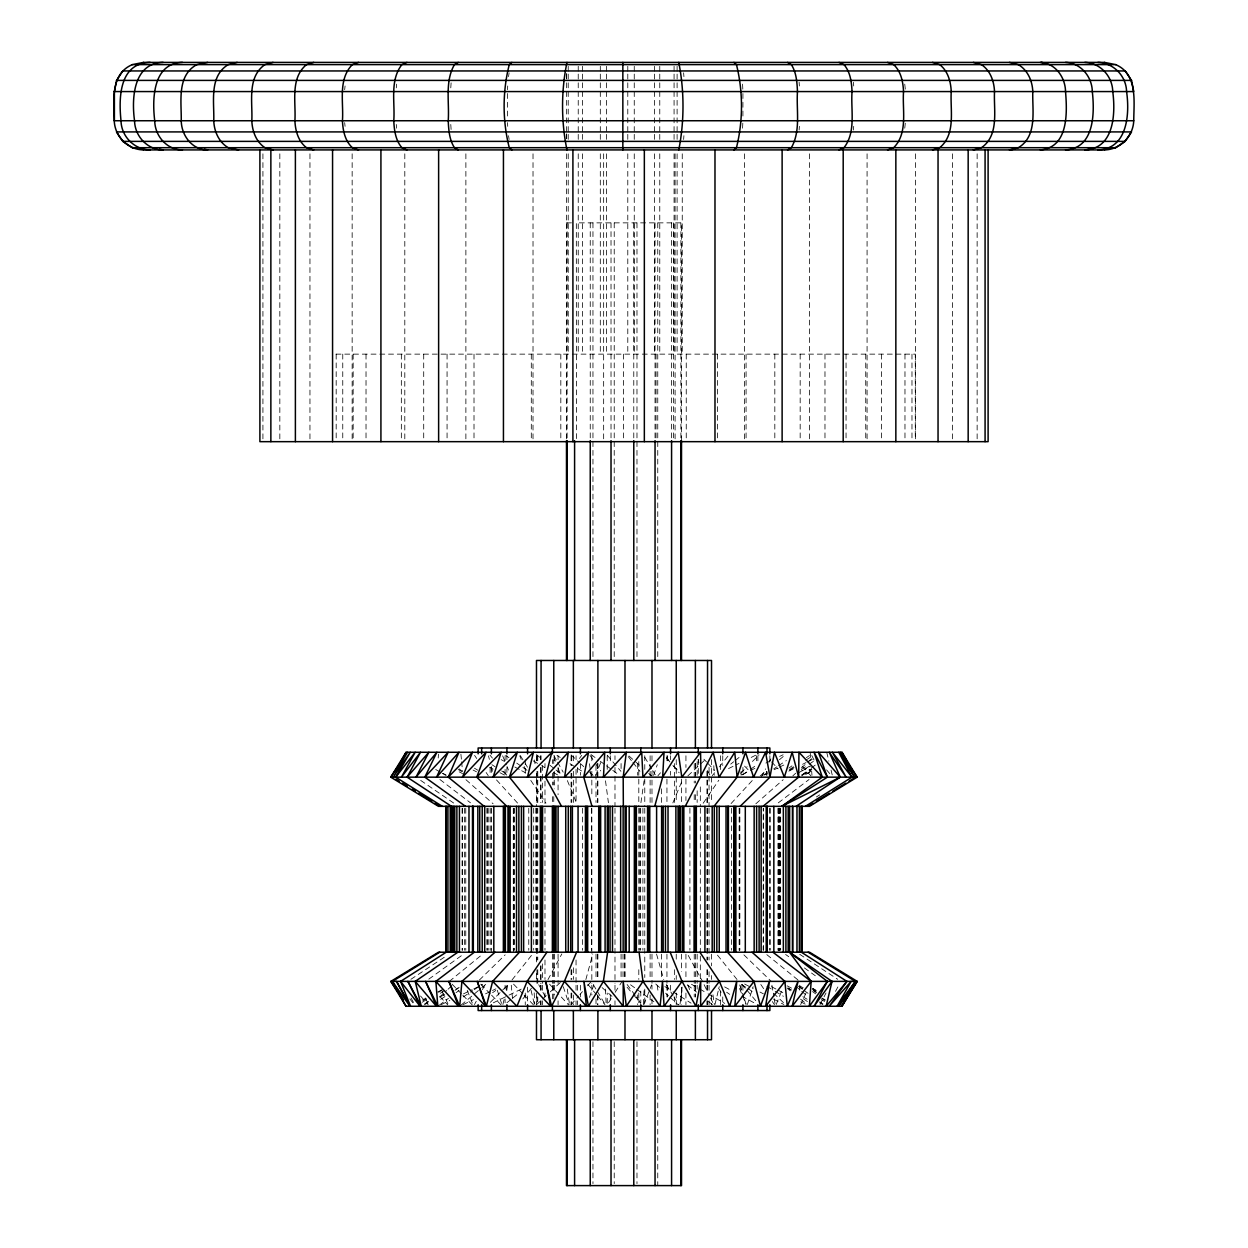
<?xml version="1.0" encoding="UTF-8"?>
<svg xmlns="http://www.w3.org/2000/svg" width="1248" height="1248" viewBox="0 0 1248 1248"><rect width="100%" height="100%" fill="white"/><g stroke="black" fill="none" stroke-linecap="round" stroke-linejoin="round"><path stroke-width="0.75" stroke-dasharray="5 3.75" d="M507.53 89.716L507.702 85.987M742.576 128.185L742.841 122.616M643.36 1004.359L644.233 987.121M450.778 87.859L451.277 80.402M799.126 130.057L799.375 126.329M438.22 758.02L438.485 754.182M566.342 78.515L566.764 72.836M683.623 139.48L683.92 135.704M396.287 87.859L396.614 84.131M853.382 130.057L853.726 126.329M344.666 89.716L345.072 85.987M904.753 128.185L905.362 122.616M682.188 987.121L679.957 1004.359L682.531 987.121M640.926 802.698L644.077 780.811M508.529 76.627L509.106 72.836M714.979 1004.5L719.254 986.716M502.897 1004.5L504.176 999.164M506.329 990.272L507.624 984.937M585.858 979.555L592.769 954.034M747.38 1004.5L753.168 986.716M653.578 775.382L657.29 764.712M589.477 997.386L593.798 984.937M595.733 775.382L601.271 761.171M643.952 1004.5L649.49 990.272M650.192 988.494L651.565 984.937M776.225 1004.5L782.652 988.494M672.859 802.901L682.172 780.593M800.639 1004.609L806.036 993.002M820.014 1004.609L826.02 993.002M474.474 1004.609L476.237 1001.286M482.414 989.68L485.066 984.703M761.171 777.161L765.586 768.862M769.111 762.232L770.874 758.909M835.52 991.333L839.093 984.703M547.95 979.664L561.834 953.924M611.208 998.494L607.246 1004.718L607.214 993.049M615.17 992.269L622.112 981.38M703.17 803.26L718.801 780.234M579.431 758.503L581.662 755.383M512.039 979.93L531.695 955.126M522.803 998.946L532.21 987.23M712.265 775.694L714.62 772.777M719.316 766.912L728.723 755.196M657.946 775.694L660.488 772.777M571.038 1004.812L578.635 996.029M579.914 994.562L582.442 991.63M587.512 985.78L591.318 981.38M731.078 803.556L752.809 779.938M490.292 1002.347L508.732 984.001M740.579 773.23L747.162 766.678M752.435 761.452L759.018 754.9M479.372 980.054L505.144 954.86M687.882 775.85L699.114 765.367M700.518 764.057L706.15 758.831M536.234 1004.968L548.886 993.174M550.29 991.864L561.522 981.38M439.499 997.105L446.628 990.553M448.048 989.243L453.742 984.001M792.839 775.85L795.678 773.23M801.372 767.988L812.776 757.52M755.836 803.806L783.198 779.704M461.198 1005.03L480.402 988.853M481.884 987.605L486.314 983.876M760.204 775.913L766.116 770.936M779.407 759.736L785.32 754.759M449.342 981.38L482.056 954.642M730.688 764.119L733.668 761.764M735.15 760.578L741.078 755.836M506.922 1002.721L511.368 999.164M512.85 997.979L517.312 994.422M778.3 802.838L809.063 779.501M423.181 1000.615L426.208 998.353M802.121 774.899L809.687 769.252M811.2 768.113L815.74 764.712M439.343 1005.139L448.453 998.353M456.05 992.69L459.092 990.428M788.908 768.113L791.95 765.851M428.813 979.134L463.102 954.455M742.7 774.899L749.034 770.375M750.625 769.252L756.959 764.712M492.617 992.69L495.799 990.428M789.422 769.595L794.056 766.35M806.38 757.692L809.468 755.524M424.46 1004.11L429.234 1000.865M440.372 993.283L445.146 990.038M801.263 769.595L807.628 765.258M809.219 764.182L813.992 760.937M410.904 979.306L447.205 955.328M764.306 775.086L767.458 773.011M773.76 768.862L776.911 766.787M778.487 765.757L786.349 760.578M463.211 996.934L472.664 990.709M474.24 989.68L482.118 984.5M811.184 770.936L804.71 775.086L812.822 770.188M801.7 775.086L811.434 768.862M816.41 796.957L819.686 794.882M789.781 770.188L794.57 767.208M805.724 760.235L812.089 756.257M440.684 999.305L445.474 996.31M455.021 990.335L458.219 988.354M797.971 773.183L809.437 766.21M422.167 1002.284L427.097 999.305M438.563 992.332L445.115 988.354M802.402 775.18L810.638 770.188M801.793 775.242L811.84 769.501M801.949 770.936L810.404 766.49M422.401 1000.054L425.771 998.275M437.596 992.051L444.366 988.494M788.814 771.155L793.978 768.581M802.589 764.291L806.036 762.575M807.768 761.717L812.932 759.143M424.726 1004.546L428.173 1002.83M440.232 996.824L445.411 994.25M455.738 989.102L459.186 987.386M728.536 768.581L738.988 763.433M751.187 757.427L756.428 754.853M493.319 1002.83L507.265 995.966M509.012 995.108L521.212 989.102M762.169 775.507L767.302 773.011M774.166 769.704L777.598 768.035M779.314 767.208L786.178 763.885M441.246 1004.609L449.826 1000.459M463.538 993.829L472.118 989.68M473.834 988.853L482.414 984.703M741.796 774.68L748.675 771.358M750.407 770.531L755.57 768.035M765.898 763.058L771.061 760.578M779.672 756.428L783.12 754.759M463.164 1004.609L473.491 999.632M485.55 993.829L490.714 991.333M492.43 990.506L495.877 988.853M566.483 222.862L574.595 222.862M336.024 354.136L915.283 354.136L915.283 439.717M473.054 770.047L476.502 771.826M771.498 986.716L776.662 989.383M778.378 990.272L783.541 992.94M800.764 1001.832L805.927 1004.5M489.715 767.38L493.132 769.158M499.949 772.715L505.066 775.382M744.635 984.048L753.168 988.494M759.985 992.051L763.402 993.829M773.62 999.164L783.853 1004.5M459.186 771.826L462.571 773.604M787.129 985.826L792.215 988.494M819.359 1002.721L822.76 1004.5M501.197 759.642L504.613 761.498M514.847 767.021L519.979 769.782M521.68 770.718L525.096 772.559M724.62 986.918L731.437 990.6M741.686 996.138L755.336 1003.501M799.874 985.998L803.26 987.839M821.87 997.979L825.256 999.82M533.239 760.89L539.9 764.712M541.554 765.679L544.892 767.598M553.207 772.372L558.199 775.242M691.47 984.251L698.116 988.088M699.785 989.04L706.446 992.862M708.1 993.829L724.745 1003.392M435.724 769.501L440.669 772.372M442.307 773.339L445.598 775.242M812.276 989.04L815.584 990.959M798.33 986.17L803.26 989.04M821.324 999.57L824.616 1001.489M458.203 769.501L461.464 771.42M788.159 988.088L791.419 989.992M802.838 996.7L807.737 999.57M812.994 989.992L816.239 991.91M443.087 773.339L446.316 775.242M474.458 768.206L477.75 770.188M766.958 986.357L773.542 990.335M775.18 991.333L783.416 996.31M812.807 988.354L816.036 990.335M556.951 755.383L560.227 757.458M570.04 763.682L581.506 770.936M664.856 986.56L671.408 990.709M673.046 991.754L691.049 1003.158M812.854 988.634L816.098 990.709M491.93 764.712L495.175 766.787M501.649 770.936L506.516 774.056M741.484 984.5L746.351 987.605M747.973 988.634L752.825 991.754M813.353 990.709L816.52 992.784M799.703 954.299L837.704 979.306M420.685 780.406L453.757 803.104M505.861 755.524L508.966 757.692M516.719 763.09L521.383 766.35M522.928 767.426L527.592 770.671M726.617 992.207L729.721 994.36M787.894 987.87L790.967 990.038M803.306 998.696L807.924 1001.941M785.6 954.455L788.72 956.701M804.383 967.918L815.334 975.764M799.313 987.043L802.464 989.305M804.04 990.428L808.782 993.829M819.842 1001.738L822.994 1004M812.51 991.567L815.63 993.829M821.886 998.353L825.022 1000.615M590.99 754.541L598.775 760.188M600.335 761.327L604.999 764.712M606.559 765.851L611.224 769.252M612.768 770.375L618.992 774.899M630.552 984.781L635.232 988.166M636.776 989.305L653.89 1001.738M439.904 779.501L470.496 802.838M536.453 754.65L540.977 758.207M550.009 765.305L554.533 768.862M556.046 770.047L562.068 774.79M687.445 984.937L696.478 992.051M708.536 1001.536L713.06 1005.092M787.426 988.494L790.343 990.865M800.592 999.164L806.442 1003.907M459.124 768.862L462.041 771.233M766.818 954.642L798.236 980.164M795.928 986.357L800.28 990.085M801.731 991.333L807.534 996.31M628.992 756.007L640.271 765.96M648.726 773.432L651.55 775.913M602.098 987.605L611.957 996.31M465.956 779.704L493.116 803.806M571.1 754.9L579.556 762.762M580.96 764.057L583.783 766.678M589.415 771.919L593.642 775.85M655.777 984.001L660.005 987.932M665.636 993.174L668.444 995.795M669.848 997.105L678.304 1004.968M773.526 993.174L784.524 1003.657M743.902 954.86L771.264 981.38M480.73 984.142L490.246 993.829M491.603 995.202L501.103 1004.89M744.572 766.1L748.613 770.25M452.041 984.142L461.464 993.829M462.821 995.202L472.243 1004.89M513.552 984.142L522.865 993.829M524.191 995.202L533.504 1004.89M771.607 761.951L778.19 768.862M703.919 759.19L706.524 761.951M707.834 763.339L714.355 770.25M439.967 996.59L447.751 1004.89M549.541 984.142L568.495 1004.89M496.517 779.938L518.029 803.556M802.074 766.1L810.872 775.788M666.51 757.801L668.944 760.578M673.826 766.1L678.709 771.638M420.56 996.029L428.251 1004.812M666.635 758.129L671.642 763.994M672.906 765.445L679.162 772.777M826.535 769.844L831.527 775.694M607.23 755.196L620.911 771.311M627.089 987.23L632.065 993.096M633.313 994.562L640.77 1003.345M741.983 984.313L745.68 988.697M746.912 990.163L756.772 1001.879M489.996 755.196L492.461 758.129M503.552 771.311L507.25 775.694M587.824 984.313L596.419 994.562M597.652 996.029L605.03 1004.812M717.475 955.126L737.365 979.93M628.259 756.662L631.769 761.062M632.939 762.528L639.943 771.311M409.859 998.946L414.461 1004.812M627.12 984.5L635.201 995.389M636.34 996.934L640.957 1003.158M590.023 755.383L594.313 761.608M595.374 763.168L600.74 770.936M760.828 984.5L763.979 989.165M772.372 1001.598L774.462 1004.718M474.583 755.383L476.689 758.503M486.127 772.496L488.218 775.601M530.774 780.406L545.938 803.104M666.182 984.5L672.953 995.389M673.92 996.934L678.74 1004.718M718.474 988.026L722.561 994.656M520.322 755.586L524.41 762.232M525.439 763.885L527.483 767.208M644.732 757.255L651.706 768.862M652.688 770.531L655.684 775.507M593.315 984.703L596.294 989.68M597.293 991.333L605.264 1004.609M553.894 755.586L556.686 760.578M557.622 762.232L563.191 772.184M411.044 997.979L414.695 1004.609M707.444 770.531L710.19 775.507M688.256 955.453L702.515 981.38M538.73 984.703L545.126 996.31M425.256 997.979L428.688 1004.609M811.808 755.586L814.273 760.578M704.122 984.703L707.335 991.333M710.549 997.979L713.762 1004.609M442.135 991.333L448.282 1004.609M519.745 755.836L521.227 759.392M524.176 766.49L525.658 770.047M739.534 988.494L741.718 993.829M742.435 995.608L746.07 1004.5M502.648 755.836L506.282 764.712M507.016 766.49L508.466 770.047M567.372 780.593L576.451 802.901M467.22 990.272L472.883 1004.5M687.835 984.937L689.863 990.272M554.065 757.614L555.422 761.171M558.137 768.269L560.851 775.382M739.721 984.937L743.855 997.386M744.448 999.164L746.21 1004.5M563.285 986.716L569.182 1004.5M497.312 990.272L501.899 1004.5M656.542 954.034L663.733 979.555M488.452 755.836L489.372 759.392M491.228 766.49L492.601 771.826M826.722 752.279L828.875 761.171M831.043 770.047L832.338 775.382M531.055 990.272L534.409 1004.5M698.069 759.392L698.911 762.949M771.904 985.218L773.869 996.7M774.197 998.618L775.18 1004.359M508.529 135.704L509.106 139.48M567.294 989.04L569.494 1004.359M712.967 994.781L714.293 1004.359M657.212 985.218L658.273 992.862M589.477 763.76L590.257 769.501M590.522 771.42L591.318 777.161M534.503 759.938L535.033 763.76M536.905 777.161L536.375 773.339L536.484 806.333M605.498 780.811L608.416 802.698M904.753 84.131L905.362 89.716M344.666 122.616L345.072 126.329M511.259 985.218L512.522 998.618M460.918 754.182L461.464 759.938M461.635 761.842L462.556 771.42M853.382 82.274L853.726 85.987M396.287 124.472L396.614 128.185M683.623 72.836L683.92 76.627M810.17 752.279L810.779 759.938M811.684 771.42L811.98 775.242M566.342 133.801L566.764 139.48M799.126 82.274L799.375 85.987M450.778 124.472L451.152 130.057M713.809 765.679L714.277 775.242M605.452 989.04L606.169 1004.359M534.191 992.862L534.737 1004.359M742.576 84.131L742.841 89.716M507.53 122.616L507.702 126.329M624.655 954.158L624.811 979.43M799.765 985.218L799.796 992.862M977.137 153.816L977.137 439.717M952.614 153.816L952.614 439.717M915.439 153.816L915.439 439.717M911.976 354.136L911.976 439.717M904.972 354.136L904.972 439.717M881.54 354.136L881.54 439.717M867.079 153.816L867.079 439.717M865.738 354.136L865.738 439.717M846.05 354.136L846.05 439.717M824.975 354.136L824.975 439.717M809.375 153.816L809.375 439.717M800.171 354.136L800.171 439.717M780.64 808.283L780.64 950.258M779.906 808.283L779.906 950.258M779.594 808.283L779.594 950.258M779.236 808.283L779.236 950.258M779.017 808.283L779.017 950.258M778.846 808.283L778.846 950.258M778.346 808.283L778.424 950.258M778.3 808.283L778.3 950.258M778.019 808.283L778.019 950.258M774.821 354.136L774.821 439.717M770.156 808.283L770.156 950.258M769.86 755.773L769.86 763.542M769.766 808.283L769.766 950.258M766.99 771.326L766.99 775.226M766.35 771.326L766.35 775.226M763.402 950.258L763.292 808.283L763.168 950.258M757.879 755.773L757.879 763.542M756.616 755.773L756.616 763.542M746.07 354.136L746.07 439.717M744.557 153.816L744.557 439.717M742.919 93.522L742.919 118.81M742.919 767.442L742.919 775.226M742.919 985.265L742.919 991.099M741.094 771.326L741.094 775.226M741.094 985.265L741.094 993.049M739.861 808.283L739.861 950.258M739.409 808.283L739.409 950.258M739.144 808.283L739.144 950.258M731.468 808.283L731.468 950.258M722.748 755.773L722.748 765.492M722.748 996.934L722.748 1002.784M720.439 755.773L720.439 771.326M720.439 991.099L720.439 1004.718M717.6 354.136L717.6 439.717M711.516 759.658L711.469 802.448M711.516 954.158L711.469 965.827M711.469 975.546L711.516 979.43M711.516 994.999L711.469 1004.718M709.051 767.442L709.051 806.333M709.051 808.283L709.051 959.993M709.051 971.662L709.051 983.33M709.051 985.265L709.051 991.099M709.051 1000.834L709.051 1004.718M707.694 808.283L707.694 950.258M707.398 771.326L707.538 806.333M707.398 808.283L707.538 959.993M707.398 969.712L707.538 983.33M707.398 985.265L707.538 993.049M707.398 1000.834L707.538 1004.718M706.93 771.326L706.93 806.333M706.93 808.283L706.93 959.993M706.93 969.712L706.93 983.33M706.93 985.265L706.93 993.049M706.93 1000.834L706.93 1004.718M700.315 786.895L700.315 806.333M700.315 808.283L700.315 954.158M700.315 956.093L700.315 979.43M698.272 759.658L698.272 775.226M697.148 761.608L697.148 775.226M697.148 790.78L697.148 802.448M697.148 954.158L697.148 983.33M697.148 985.265L697.148 989.165M695.588 763.542L695.588 775.226M695.588 985.265L695.588 996.934M695.386 763.542L695.386 782.995M695.386 794.664L695.386 802.448M695.386 954.158L695.386 983.33M695.386 985.265L695.386 996.934M694.231 763.542L694.231 782.995M694.231 794.664L694.231 802.448M694.231 954.158L694.231 983.33M694.231 985.265L694.231 996.934M689.91 808.283L689.91 950.258M686.244 354.136L686.244 439.717M685.932 755.773L685.932 767.442M685.932 779.111L685.932 800.498M685.932 954.158L685.932 979.43M685.932 993.049L685.932 1004.718M682.25 153.816L682.25 354.136M681.517 440.684L681.517 222.862L576.326 222.862L576.42 440.684M681.47 779.111L681.47 802.448M681.47 954.158L681.47 971.662M681.47 987.215L681.47 1004.718M680.893 222.862L680.893 440.684M677.102 66.284L677.102 72.119M677.102 74.069L677.102 132.413M677.102 134.363L677.102 142.147M677.102 153.816L677.102 354.136M676.244 759.658L676.244 802.448M676.244 954.158L676.244 959.993M676.244 975.546L676.244 979.43M676.244 993.049L676.244 1004.718M675.09 153.816L675.09 439.717M674.638 763.542L674.638 802.448M674.638 969.712L674.638 979.43M674.638 996.934L674.638 1004.718M674.076 66.284L674.076 72.119M674.076 74.069L674.076 132.413M674.076 134.363L674.076 142.147M674.076 153.816L674.076 354.136M673.405 222.862L673.405 440.684M671.58 222.862L671.58 440.684M670.55 755.773L670.55 759.658M670.55 771.326L670.55 775.226M670.55 985.265L670.55 993.049M667.602 755.773L667.602 763.542M667.602 985.265L667.602 996.934M666.947 755.773L666.947 763.542M666.947 779.111L666.947 802.448M666.947 954.158L666.947 983.33M666.947 985.265L666.947 996.934M661.534 788.83L661.534 802.448M661.534 954.158L661.534 979.43M659.771 66.284L659.771 72.119M659.771 74.069L659.771 132.413M659.771 134.363L659.771 142.147M659.771 153.816L659.771 354.136M657.758 222.862L657.758 658.523M657.758 1041.674L657.758 1185.6M656.011 354.136L656.011 439.717M655.044 222.862L655.044 440.684M654.42 66.284L654.42 72.119M654.42 74.069L654.42 132.413M654.42 134.363L654.42 142.147M654.42 153.816L654.42 354.136M651.986 755.773L651.986 763.542M651.986 771.326L651.986 802.448M651.986 954.158L651.986 983.33M651.986 985.265L651.986 989.165M651.986 998.884L651.986 1004.718M650.114 755.773L650.114 769.376M650.114 771.326L650.114 802.448M650.114 954.158L650.114 979.43M650.114 994.999L650.114 1004.718M644.779 755.773L644.779 769.376M644.779 779.111L644.779 806.333M644.779 808.283L644.779 977.496M644.779 989.165L644.779 1004.718M642.907 808.283L642.907 950.258M640.661 808.283L640.661 950.258M640.786 991.099L640.786 1002.784M639.803 808.283L639.803 950.258M638.804 761.608L638.804 806.333M638.804 808.283L638.804 950.258M638.804 969.712L638.804 979.43M638.804 993.049L638.804 1002.784M637.697 763.542L637.697 775.226M637.697 994.999L637.697 1004.718M636.979 222.862L636.979 658.523M636.979 1041.674L636.979 1183.65M634.249 66.284L634.249 72.119M634.249 74.069L634.249 132.413M634.249 134.363L634.249 142.147M634.249 153.816L634.249 354.136M633.781 222.862L633.781 440.684M627.791 66.284L627.791 72.119M627.791 74.069L627.791 132.413M627.791 134.363L627.791 142.147M627.791 153.816L627.791 354.136M624.983 954.158L624.983 979.43M623.532 354.136L623.532 439.717M623.017 954.158L623.017 979.43M621.083 763.542L621.083 771.326M621.083 954.158L621.083 979.43M614.983 755.773L614.983 759.658M614.983 767.442L614.983 806.333M614.983 808.283L614.983 983.33M614.983 985.265L614.983 993.049M614.983 1000.834L614.983 1004.718M614.219 222.862L614.219 658.523M614.219 1041.674L614.219 1183.65M611.021 222.862L611.021 440.684M610.303 755.773L610.303 763.542M610.303 994.999L610.303 1002.784M607.214 755.773L607.214 769.376M606.388 66.284L606.388 72.119M606.388 74.069L606.388 132.413M606.388 134.363L606.388 142.147M606.388 153.816L606.388 354.136M603.658 153.816L603.658 439.717M600.304 66.284L600.304 72.119M600.304 74.069L600.304 132.413M600.304 134.363L600.304 142.147M600.304 153.816L600.304 354.136M597.886 763.542L597.886 802.448M597.886 954.158L597.886 979.43M597.886 994.999L597.886 1004.718M597.589 763.542L597.589 802.448M597.589 954.158L597.589 979.43M597.589 994.999L597.589 1004.718M596.014 765.492L596.014 802.448M596.014 954.158L596.014 979.43M596.014 998.884L596.014 1004.718M592.956 222.862L592.956 658.523M592.956 1041.674L592.956 1183.65M591.833 755.773L591.833 763.542M591.833 771.326L591.833 796.614M591.833 808.283L591.833 983.33M591.833 985.265L591.833 994.999M591.396 808.283L591.396 950.258M590.242 222.862L590.242 440.684M582.551 66.284L582.551 72.119M582.551 74.069L582.551 132.413M582.551 134.363L582.551 142.147M582.551 153.816L582.551 354.136M582.535 808.283L582.535 950.258M580.398 763.542L580.398 775.226M580.398 985.265L580.398 996.934M578.23 66.284L578.23 72.119M578.23 74.069L578.23 132.413M578.23 134.363L578.23 142.147M578.23 153.816L578.23 354.136M577.45 767.442L577.45 775.226M577.45 985.265L577.45 993.049M577.45 1000.834L577.45 1004.718M576.046 755.773L576.046 759.658M576.046 769.376L576.046 802.448M576.046 959.993L576.046 983.33M576.046 985.265L576.046 991.099M576.046 1000.834L576.046 1004.718M573.362 755.773L573.362 763.542M573.362 771.326L573.362 802.448M573.362 967.762L573.362 979.43M573.362 994.999L573.362 1004.718M571.756 755.773L571.756 765.492M571.756 773.276L571.756 802.448M571.756 969.712L571.756 979.43M571.756 993.049L571.756 1004.718M571.069 755.773L571.069 765.492M571.069 773.276L571.069 802.448M571.069 969.712L571.069 979.43M571.069 993.049L571.069 1004.718M568.214 66.284L568.214 72.119M568.214 74.069L568.214 132.413M568.214 134.363L568.214 142.147M568.214 153.816L568.214 354.136M567.107 222.862L567.107 440.684M566.654 74.069L566.654 132.413M566.654 134.363L566.654 138.247M566.654 153.816L566.483 440.684M560.82 354.136L560.82 439.717M558.074 755.773L558.074 759.658M558.074 767.442L558.074 794.664M558.074 954.158L558.074 983.33M558.074 1000.834L558.074 1004.718M554.221 755.773L554.221 763.542M554.221 771.326L554.221 788.83M554.221 954.158L554.221 983.33M554.221 985.265L554.221 994.999M553.769 759.658L553.769 763.542M553.769 773.276L553.769 784.945M553.769 796.614L553.769 802.448M553.769 954.158L553.769 983.33M553.769 985.265L553.769 998.884M552.614 759.658L552.412 763.542M552.614 773.276L552.614 784.945M552.614 796.614L552.614 802.448M552.614 954.158L552.614 983.33M552.412 985.265L552.614 998.884M544.986 763.542L544.986 767.442M544.986 781.061L544.986 806.333M544.986 808.283L544.986 950.258M544.986 959.993L544.986 979.43M544.986 993.049L544.986 996.934M542.552 765.492L542.552 802.448M542.552 963.877L542.552 983.33M542.552 985.265L542.552 993.049M542.552 1000.834L542.552 1004.718M541.07 755.773L541.07 759.658M541.07 767.442L541.07 802.448M541.07 965.827L541.07 983.33M541.07 985.265L541.07 991.099M541.07 1000.834L541.07 1004.718M540.462 755.773L540.462 759.658M540.462 767.442L540.462 802.448M540.462 965.827L540.462 983.33M540.462 985.265L540.462 991.099M540.462 1000.834L540.462 1004.718M537.763 755.773L537.763 763.542M537.763 771.326L537.763 806.333M537.763 808.283L537.763 959.993M537.763 969.712L537.763 983.33M537.763 996.934L537.763 1004.718M536.936 755.773L536.936 763.542M536.936 771.326L536.936 806.333M536.936 808.283L536.936 959.993M536.936 969.712L536.936 983.33M536.936 996.934L536.936 1004.718M536.484 755.773L536.484 763.542M536.484 808.283L536.484 961.927M536.484 973.596L536.484 979.43M536.484 993.049L536.484 1004.718M535.813 808.283L535.813 950.258M533.692 808.283L533.692 950.258M533.021 153.816L533.021 439.717M531.305 354.136L531.305 439.717M528.762 808.283L528.762 950.258M527.561 987.215L527.561 1002.784M525.252 759.658L525.252 775.226M525.252 993.049L525.252 1004.718M514.254 808.283L514.254 950.258M513.864 808.283L513.864 950.258M513.646 808.283L513.646 952.208M513.287 808.283L513.287 950.258M507.437 93.522L507.437 118.81M506.906 755.773L506.906 759.658M506.906 767.442L506.906 775.226M506.906 985.265L506.906 991.099M505.081 755.773L505.081 761.608M505.081 769.376L505.081 775.226M505.081 985.265L505.081 989.165M505.081 998.884L505.081 1002.784M491.384 767.442L491.384 775.226M491.26 808.283L491.26 952.208M490.854 808.283L490.854 950.258M490.121 767.442L490.121 775.226M488.888 808.283L488.888 950.258M487.703 808.283L487.703 950.258M486.86 808.283L486.86 950.258M474.006 354.136L474.006 439.717M465.878 153.816L465.878 439.717M465.769 808.283L465.769 950.258M464.646 808.283L464.646 950.258M462.478 808.283L462.478 950.258M462.088 808.283L462.088 950.258M447.065 354.136L447.065 439.717M423.712 354.136L423.712 439.717M404.804 153.816L404.804 439.717M401.341 354.136L401.341 439.717M366.023 354.136L366.023 439.717M353.153 354.136L353.153 439.717M352.154 153.816L352.154 441.667M342.763 354.136L342.763 439.717M336.18 354.136L336.18 439.717M309.956 153.816L309.956 439.717M279.833 153.816L279.833 439.717M262.922 153.816L262.922 439.717"/><path stroke-width="1.5" d="M622.846 62.4L622.846 149.916M762.965 806.333L798.658 777.161L798.954 752.279L822.307 777.161L781.778 806.333L840.263 777.161L829.296 752.279L846.113 777.161L832.385 752.279L851.978 777.161L805.381 806.333M654.748 806.333L662.641 777.161L664.045 752.279L642.907 777.161L641.737 752.279L623.189 777.161L623.345 806.333M495.05 952.208L461.916 981.38L459.716 1006.262L448.89 981.38L458.515 1006.262L435.864 981.38L474.318 952.208M623.189 777.161L626.324 752.279L603.47 777.161L604.734 752.279L583.752 777.161L591.973 806.333M576.576 952.208L564.392 981.38L586.373 1006.262L583.892 981.38L588.416 1006.262L603.392 981.38L607.604 952.208M740.142 806.333L769.985 777.161L774.415 752.279L784.321 777.161L792.137 752.279L798.658 777.161M583.752 777.161L588.541 752.279L564.611 777.161L568.292 752.279L545.485 777.161L561.522 806.333M143.504 149.916C127.702 149.729 114.785 136.391 114.254 120.744C113.896 101.291 110.042 73.928 132.366 64.615M1115.634 64.615C1137.88 73.944 1133.855 101.369 1133.746 120.744C1133.168 136.328 1120.236 149.713 1104.496 149.916M789.625 806.333L789.625 952.208L832.026 981.38L826.145 1006.262L846.924 981.38L801.356 952.208M519.48 952.208L492.632 981.38L486.346 1006.262L477.266 981.38L485.612 1006.262L461.916 981.38M545.485 777.161L551.834 752.279L527.467 777.161L533.442 752.279L509.465 777.161L532.865 806.333M509.465 777.161L517.312 752.279L493.1 777.161L501.197 752.279L476.736 777.161L506.844 806.333M713.996 806.333L737.116 777.161L745.54 752.279L753.542 777.161L765.586 752.279L769.985 777.161M476.736 777.161L486.049 752.279L462.509 777.161L472.493 752.279L448.266 777.161L484.177 806.333M546.92 952.208L527.124 981.38L516.937 1006.262L492.632 981.38M448.266 777.161L458.952 752.279L436.55 777.161L448.141 752.279L424.835 777.161L465.535 806.333M424.835 777.161L436.878 752.279L415.99 777.161L428.844 752.279L407.129 777.161L451.464 806.333M685.246 806.333L713.17 752.279L719.051 777.161L734.76 752.279L737.116 777.161M564.392 981.38L551.585 1006.262L545.766 981.38L550.602 1006.262L527.124 981.38M827.362 981.38L809.375 1006.262L811.153 981.38L789.516 952.208L827.362 981.38L814.086 1006.262L832.026 981.38M845.005 999.632L841.464 1006.262L857.22 981.38L809.546 952.208L438.5 952.208L390.858 981.38L405.99 1006.262L841.948 1006.262L857.22 981.38L390.858 981.38L397.176 990.709M407.129 777.161L420.482 752.279L401.404 777.161L415.163 752.279L395.678 777.161L442.338 806.333M397.987 767.208L406.052 752.279L842.01 752.279L857.142 777.161L809.5 806.333L438.454 806.333L390.78 777.161L406.052 752.279M678.74 149.916C684.403 121.867 684.403 90.449 678.74 62.4M841.948 1006.262L856.3 981.38L838.578 1006.262L855.395 981.38L808.111 952.208M395.678 777.161L410.264 752.279L393.229 777.161L407.503 752.279L390.78 777.161L857.142 777.161L840.31 752.279L854.568 777.161L838.765 752.279L851.978 777.161M566.982 62.4C561.085 90.371 561.085 121.961 566.982 149.916M662.641 777.161L678.241 752.279L681.814 777.161L700.565 752.279L700.986 777.161M1115.634 147.701L1125.088 141.383L1131.53 131.914L116.47 131.914L122.788 141.383L132.366 147.701M639.101 952.208L642.985 981.38L626.309 1006.262L623.189 981.38L623.236 1006.262L603.392 981.38M846.924 981.38L829.187 1006.262L851.152 981.38L837.112 1006.262L855.395 981.38M670.16 952.208L682.016 981.38L664.092 1006.262L662.501 981.38L660.114 1006.262L642.985 981.38M699.894 952.208L719.394 981.38L700.643 1006.262L700.705 981.38L695.963 1006.262L682.016 981.38M727.444 952.208L754.01 981.38L734.854 1006.262L736.71 981.38L729.737 1006.262L719.394 981.38M752.014 952.208L784.898 981.38L765.664 1006.262L769.454 981.38L760.469 1006.262L754.01 981.38M733.902 149.916L736.445 147.701C743.168 121.009 743.168 91.322 736.445 64.615L733.902 62.4M511.867 62.4L509.278 64.615C502.414 91.276 502.414 121.04 509.278 147.701L511.867 149.916M446.254 952.208L400.592 981.38L420.092 1006.262L407.909 981.38L421.278 1006.262L415.225 981.38L457.891 952.208M796.052 806.333L840.263 777.161L818.47 752.279L827.362 777.161L781.778 806.333M405.99 1006.262L392.402 981.38L439.733 952.208M808.267 806.333L813.166 803.322M816.426 801.31L829.483 793.26M832.759 791.248L845.816 783.198M849.077 781.186L853.975 778.175M787.566 149.916L791.357 147.701C800.998 130.728 796.193 110.074 797.472 91.572C797.051 82.352 796.442 72.634 791.357 64.615L787.566 62.4M458.281 62.4L454.444 64.615C444.678 81.541 449.514 102.242 448.235 120.744C448.656 129.979 449.296 139.714 454.444 147.701L458.281 149.916M839.015 149.916L844.007 147.701C856.3 131.82 850.652 110.011 852.041 91.572C851.588 82.134 850.372 72.072 844.007 64.615L839.015 62.4M406.942 62.4L401.903 64.615C389.501 80.449 395.179 102.305 393.775 120.744C394.243 130.198 395.476 140.275 401.903 147.701L406.942 149.916M887.562 149.916L893.677 147.701C908.248 132.974 902.164 110.011 903.536 91.572C903.068 81.869 901.087 71.526 893.677 64.615L887.562 62.4M358.519 62.4L352.373 64.615C337.709 79.31 343.793 102.32 342.436 120.744C342.888 130.463 344.916 140.821 352.373 147.701L358.519 149.916M932.537 149.916L939.697 147.701C956.186 134.082 950.04 110.058 951.241 91.572C950.789 81.557 947.95 71.027 939.697 64.615L932.537 62.4M313.7 62.4L306.509 64.615C289.957 78.203 296.088 102.258 294.902 120.744C295.355 130.79 298.225 141.305 306.509 147.701L313.7 149.916M273.078 62.4L264.935 64.615C246.823 77.189 252.751 102.133 251.815 120.744C252.252 131.118 255.996 141.71 264.935 147.701L273.078 149.916M973.346 149.916L981.458 147.701C999.508 135.096 993.564 110.183 994.516 91.572C994.079 81.214 990.366 70.621 981.458 64.615L973.346 62.4M1009.429 149.916L1018.368 147.701C1037.696 136.001 1032.127 110.339 1032.798 91.572C1032.346 80.886 1027.806 70.278 1018.368 64.615L1009.429 62.4M237.198 62.4L228.228 64.615C208.853 76.3 214.406 101.977 213.751 120.744C214.188 131.446 218.774 142.054 228.228 147.701L238.571 149.916M1010.802 149.916L1014.39 149.027M207.698 62.4L196.872 64.615C176.514 75.551 181.615 101.79 181.241 120.744C181.412 134.971 191.537 149.292 206.544 149.916M1040.302 149.916C1068.74 147.56 1067.227 112.273 1065.527 91.572C1065.371 77.376 1055.309 63.04 1040.302 62.4M182.458 62.4C152.771 63.118 152.084 99.122 154.721 120.744C154.892 135.907 166.795 149.916 182.458 149.916M1065.542 149.916C1094.605 148.294 1094.683 112.913 1092.312 91.572C1092.109 76.814 1080.815 62.884 1065.542 62.4M163.176 62.4C133.271 62.884 131.461 98.654 134.55 120.744C134.8 135.97 147.061 149.526 162.521 149.916M1085.479 149.916L1089.052 149.183M1084.824 149.916C1114.292 148.793 1115.65 113.443 1112.748 91.572C1112.498 76.378 1100.284 62.79 1084.824 62.4M150.134 62.4C119.122 62.993 118.622 97.968 121.009 120.744C121.274 136.422 134.394 149.776 150.134 149.916M1097.866 149.916C1127.615 149.12 1129.83 113.818 1126.57 91.572C1126.289 76.081 1113.45 62.743 1097.866 62.4M143.504 62.4L132.226 64.615L1115.774 64.615L1104.496 62.4M143.38 62.4L1104.62 62.4M116.47 80.402L1131.53 80.402L1133.746 91.572L114.254 91.572M114.254 120.744L1133.746 120.744M122.788 141.383L1125.212 141.383M132.226 147.701L1115.774 147.701M143.38 149.916L1104.62 149.916M159.619 149.183L163.176 149.916M1041.456 62.4L1044.685 63.133M204.469 149.183L207.698 149.916M395.866 779.173L399.126 781.186M402.386 783.198L407.285 786.224M412.168 789.235L415.428 791.248M418.688 793.26L431.746 801.31M435.006 803.322L439.889 806.333M772.902 952.208L811.153 981.38L792.184 1006.262L798.034 981.38L787.27 1006.262L784.898 981.38M415.225 981.38L436.441 1006.262L425.552 981.38L437.83 1006.262L435.864 981.38M392.402 981.38L409.937 1006.262L396.505 981.38L410.561 1006.262L400.592 981.38M399.282 993.829L403.478 1000.054M1131.53 80.402L1125.212 70.949L122.788 70.949L116.61 80.402L114.395 91.572L114.395 120.744M842.01 752.279L851.074 768.862M827.362 777.161L814.086 752.279L822.307 777.161M988.104 149.916L988.104 441.667L259.896 441.667L259.896 149.916M985.078 149.916L985.078 441.667M968.167 149.916L968.167 441.667M938.044 149.916L938.044 441.667M895.846 149.916L895.846 441.667M843.196 149.916L843.196 441.667M802.214 806.333L802.214 952.208M801.887 806.333L801.887 952.208M801.138 806.333L801.138 952.208M799.375 806.333L799.375 952.208M796.973 806.333L796.973 952.208M792.714 806.333L792.714 952.208M792.464 806.333L792.464 952.208M788.159 806.333L788.159 952.208M785.912 806.333L785.912 952.208M783.354 806.333L783.354 952.208M782.122 149.916L782.122 441.667M773.838 806.333L773.838 952.208M769.86 753.823L769.86 747.989L478.14 747.989L478.14 753.823M769.86 1004.718L769.86 1010.552L478.14 1010.552L478.14 1004.718M767.239 806.333L767.239 952.208M766.99 747.989L766.99 753.823M767.114 806.333L767.114 952.208M766.99 1004.718L766.99 1010.552M766.21 806.333L766.21 952.208M761.14 806.333L761.14 952.208M759.112 806.333L759.112 952.208M757.879 747.989L757.879 753.823M757.879 1004.718L757.879 1010.552M756.6 806.333L756.6 952.208M754.151 806.333L754.151 952.208M745.306 806.333L745.306 952.208M742.919 747.989L742.919 753.823M742.919 1004.718L742.919 1010.552M735.852 806.333L735.852 952.208M734.713 806.333L734.713 952.208M733.746 806.333L733.746 952.208M728.411 806.333L728.411 952.208M727.74 806.333L727.74 952.208M726.04 806.333L726.04 952.208M722.748 747.989L722.748 753.823M722.748 1004.718L722.748 1010.552M719.238 806.333L719.238 952.208M716.836 806.333L716.836 952.208M714.979 149.916L714.979 441.667M714.308 806.333L714.308 952.208M712.187 806.333L712.187 952.208M711.516 747.989L711.516 660.473L536.484 660.473L536.484 747.989M711.516 1010.552L711.516 1039.724L536.484 1039.724L536.484 1010.552M707.538 660.473L707.538 747.989M707.538 1010.552L707.538 1039.724M704.917 806.333L704.917 952.208M698.272 747.989L698.272 753.823M698.272 1004.718L698.272 1010.552M696.337 806.333L696.337 952.208M695.386 660.473L695.386 747.989M695.198 806.333L695.198 952.208M695.386 1010.552L695.386 1039.724M694.075 806.333L694.075 952.208M683.842 806.333L683.842 952.208M682.874 806.333L682.874 952.208M682.235 806.333L682.235 952.208M681.517 440.684L681.517 660.473M681.517 1039.724L681.517 1185.6L566.483 1185.6L566.483 1039.724M680.893 440.684L680.893 660.473M680.893 1039.724L680.893 1185.6M679.489 806.333L679.489 952.208M678.085 806.333L678.085 952.208M676.244 660.473L676.244 747.989M676.244 1010.552L676.244 1039.724M675.886 806.333L675.886 952.208M671.58 440.684L671.58 660.473M671.58 1039.724L671.58 1185.6M670.55 747.989L670.55 753.823M670.55 1004.718L670.55 1010.552M668.023 806.333L668.023 952.208M665.465 806.333L665.465 952.208M663.172 806.333L663.172 952.208M661.612 806.333L661.612 952.208M656.604 806.333L656.604 952.208M655.044 440.684L655.044 660.473M655.044 1039.724L655.044 1185.6M651.986 660.473L651.986 747.989M651.986 1010.552L651.986 1039.724M649.756 806.333L649.756 952.208M648.71 806.333L648.71 952.208M647.556 806.333L647.556 952.208M644.342 149.916L644.342 441.667M640.786 747.989L640.786 753.823M640.786 1004.718L640.786 1010.552M636.355 806.333L636.355 952.208M635.248 806.333L635.248 952.208M634.343 806.333L634.343 952.208M633.781 440.684L633.781 660.473M633.781 1039.724L633.781 1185.6M629.195 806.333L629.195 952.208M626.184 806.333L626.184 952.208M624.983 660.473L624.983 747.989M625.123 806.333L625.123 952.208M624.983 1010.552L624.983 1039.724M623.142 806.333L623.142 952.208M620.646 806.333L620.646 952.208M612.487 806.333L612.487 952.208M611.021 440.684L611.021 660.473M611.021 1039.724L611.021 1185.6M610.303 747.989L610.303 753.823M610.303 1004.718L610.303 1010.552M610.054 806.333L610.054 952.208M608.197 806.333L608.197 952.208M607.339 806.333L607.339 952.208M605.093 806.333L605.093 952.208M600.647 806.333L600.647 952.208M599.804 806.333L599.804 952.208M598.712 806.333L598.712 952.208M597.886 660.473L597.886 747.989M597.886 1010.552L597.886 1039.724M590.242 440.684L590.242 660.473M590.242 1039.724L590.242 1185.6M587.668 806.333L587.668 952.208M586.513 806.333L586.513 952.208M585.437 806.333L585.437 952.208M580.398 747.989L580.398 753.823M580.398 1004.718L580.398 1010.552M578.058 806.333L578.058 952.208M574.595 440.684L574.595 660.473M574.595 1039.724L574.595 1185.6M573.362 660.473L573.362 747.989M573.362 1010.552L573.362 1039.724M572.91 149.916L572.91 441.667M572.38 806.333L572.38 952.208M570.664 806.333L570.664 952.208M568.277 806.333L568.277 952.208M567.107 440.684L567.107 660.473M567.107 1039.724L567.107 1185.6M566.483 440.684L566.483 660.473M565.734 806.333L565.734 952.208M558.09 806.333L558.09 952.208M556 806.333L556 952.208M553.769 660.473L553.769 747.989M553.816 806.333L553.816 952.208M553.769 1010.552L553.769 1039.724M553.27 806.333L553.27 952.208M552.412 747.989L552.412 753.823M552.412 1004.718L552.412 1010.552M552.365 806.333L552.365 952.208M542.552 806.333L542.552 952.208M541.46 806.333L541.46 952.208M541.07 660.473L541.07 747.989M541.07 1010.552L541.07 1039.724M540.306 806.333L540.306 952.208M531.398 806.333L531.398 952.208M527.561 747.989L527.561 753.823M527.561 1004.718L527.561 1010.552M523.63 806.333L523.63 952.208M521.414 806.333L521.414 952.208M518.872 806.333L518.872 952.208M516.532 806.333L516.532 952.208M510.136 806.333L510.136 952.208M508.591 806.333L508.591 952.208M508.139 806.333L508.139 952.208M506.906 747.989L506.906 753.823M506.906 1004.718L506.906 1010.552M505.393 806.333L505.393 952.208M504.473 806.333L504.473 952.208M503.443 149.916L503.443 441.667M503.365 806.333L503.365 952.208M493.818 806.333L493.818 952.208M491.384 747.989L491.384 753.823M491.384 1004.718L491.384 1010.552M484.708 806.333L484.708 952.208M482.212 806.333L482.212 952.208M481.65 747.989L481.65 753.823M481.65 1004.718L481.65 1010.552M479.747 806.333L479.747 952.208M477.844 806.333L477.844 952.208M473.32 806.333L473.32 952.208M472.836 806.333L472.836 952.208M472.493 806.333L472.493 952.208M468.983 806.333L468.983 952.208M459.42 806.333L459.42 952.208M456.877 806.333L456.877 952.208M454.756 806.333L454.756 952.208M453.461 806.333L453.461 952.208M452.322 806.333L452.322 952.208M450.232 806.333L450.232 952.208M447.923 806.333L447.923 952.208M446.316 806.333L446.113 952.208M445.786 806.333L445.786 952.208M438.625 149.916L438.625 441.667M380.921 149.916L380.921 441.667M332.561 149.916L332.561 441.667M295.386 149.916L295.386 441.667M270.863 149.916L270.863 441.667M679.832 952.208L679.832 806.333L679.786 952.208M554.783 952.208L554.783 806.333L554.705 952.208M451.261 952.208L451.261 806.333L451.23 952.208"/></g></svg>
